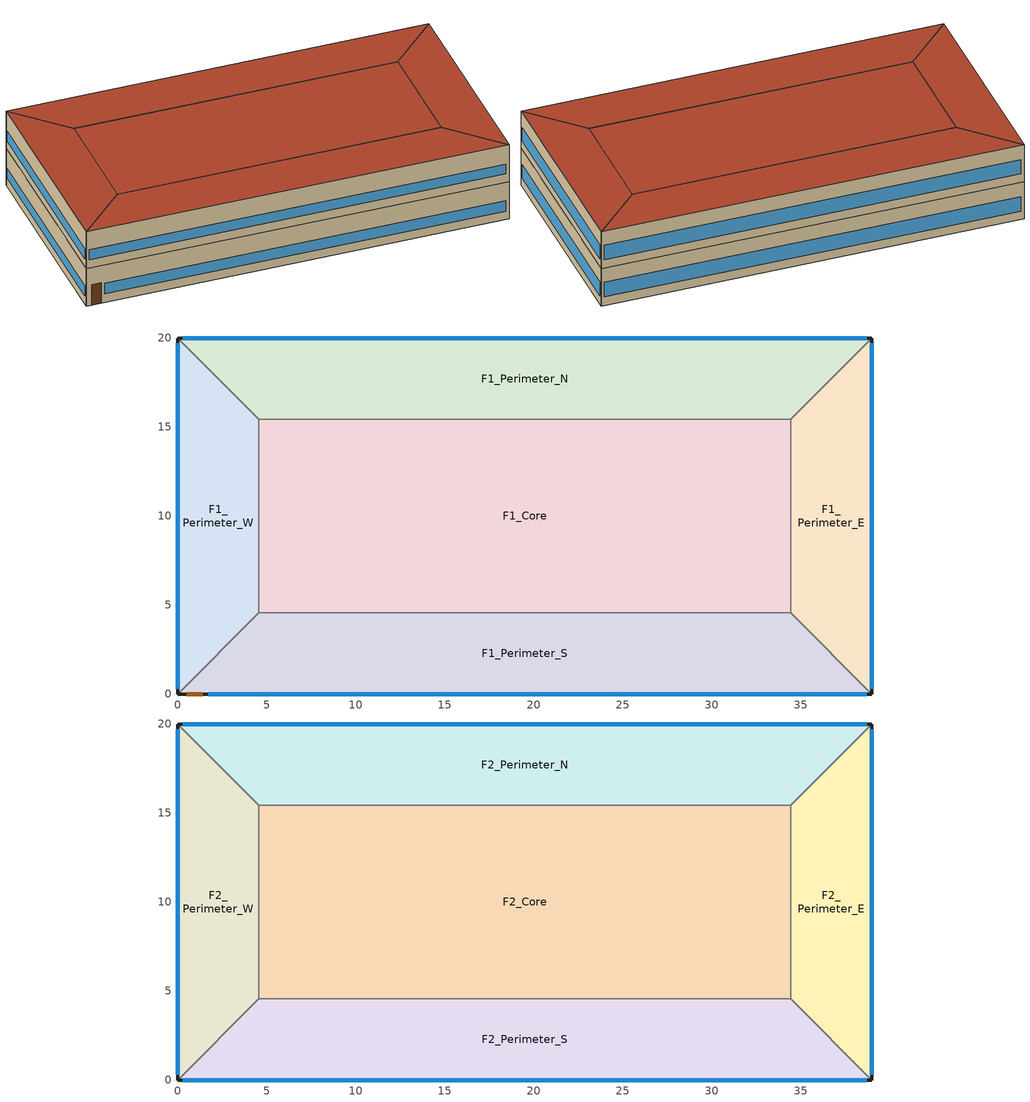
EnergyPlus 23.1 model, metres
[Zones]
F1_Perimeter_S
 floor ground (Slab): 4.57,4.57 34.43,4.57 39,0 0,0 z0
 wall outside (Exterior Wall): 0,0 39,0 z0:3.87
 wall to F1_Perimeter_E (Interior Wall): 39,0 34.43,4.57 z0:3.87
 wall to F1_Core (Interior Wall): 34.43,4.57 4.57,4.57 z0:3.87
 wall to F1_Perimeter_W (Interior Wall): 4.57,4.57 0,0 z0:3.87
 window (Window): 1.71,0 38.7,0 z0.9:1.96
 door (Exterior Door): 0.5,0 1.41,0 z0:2.13
F1_Perimeter_E
 floor ground (Slab): 34.43,4.57 34.43,15.43 39,20 39,0 z0
 wall outside (Exterior Wall): 39,0 39,20 z0:3.87
 wall to F1_Perimeter_N (Interior Wall): 39,20 34.43,15.43 z0:3.87
 wall to F1_Core (Interior Wall): 34.43,15.43 34.43,4.57 z0:3.87
 window (Window): 39,0.3 39,19.7 z0.9:2.34
F1_Perimeter_N
 floor ground (Slab): 34.43,15.43 4.57,15.43 0,20 39,20 z0
 wall outside (Exterior Wall): 39,20 0,20 z0:3.87
 wall to F1_Perimeter_W (Interior Wall): 0,20 4.57,15.43 z0:3.87
 wall to F1_Core (Interior Wall): 4.57,15.43 34.43,15.43 z0:3.87
 window (Window): 38.7,20 0.3,20 z0.9:2.39
F1_Perimeter_W
 floor ground (Slab): 4.57,15.43 4.57,4.57 0,0 0,20 z0
 wall outside (Exterior Wall): 0,20 0,0 z0:3.87
 wall to F1_Core (Interior Wall): 4.57,4.57 4.57,15.43 z0:3.87
 window (Window): 0,19.7 0,0.3 z0.9:1.94
F1_Core
 floor ground (Slab): 4.57,15.43 34.43,15.43 34.43,4.57 4.57,4.57 z0
F2_Perimeter_S
 floor to F1_Perimeter_S (Interior Floor): 4.57,4.57 34.43,4.57 39,0 0,0 z3.87
 wall outside (Exterior Wall): 0,0 39,0 z3.87:7.74
 wall to F2_Perimeter_E (Interior Wall): 39,0 34.43,4.57 z3.87:7.74
 wall to F2_Core (Interior Wall): 34.43,4.57 4.57,4.57 z3.87:7.74
 wall to F2_Perimeter_W (Interior Wall): 4.57,4.57 0,0 z3.87:7.74
 window (Window): 0.3,0 38.7,0 z4.77:5.79
 roof outside (Roof): 0,0 39,0 34.43,4.57 4.57,4.57 z7.74
F2_Perimeter_E
 floor to F1_Perimeter_E (Interior Floor): 34.43,4.57 34.43,15.43 39,20 39,0 z3.87
 wall outside (Exterior Wall): 39,0 39,20 z3.87:7.74
 wall to F2_Perimeter_N (Interior Wall): 39,20 34.43,15.43 z3.87:7.74
 wall to F2_Core (Interior Wall): 34.43,15.43 34.43,4.57 z3.87:7.74
 window (Window): 39,0.3 39,19.7 z4.77:6.21
 roof outside (Roof): 39,0 39,20 34.43,15.43 34.43,4.57 z7.74
F2_Perimeter_N
 floor to F1_Perimeter_N (Interior Floor): 34.43,15.43 4.57,15.43 0,20 39,20 z3.87
 wall outside (Exterior Wall): 39,20 0,20 z3.87:7.74
 wall to F2_Perimeter_W (Interior Wall): 0,20 4.57,15.43 z3.87:7.74
 wall to F2_Core (Interior Wall): 4.57,15.43 34.43,15.43 z3.87:7.74
 window (Window): 38.7,20 0.3,20 z4.77:6.26
 roof outside (Roof): 39,20 0,20 4.57,15.43 34.43,15.43 z7.74
F2_Perimeter_W
 floor to F1_Perimeter_W (Interior Floor): 4.57,15.43 4.57,4.57 0,0 0,20 z3.87
 wall outside (Exterior Wall): 0,20 0,0 z3.87:7.74
 wall to F2_Core (Interior Wall): 4.57,4.57 4.57,15.43 z3.87:7.74
 window (Window): 0,19.7 0,0.3 z4.77:5.81
 roof outside (Roof): 0,20 0,0 4.57,4.57 4.57,15.43 z7.74
F2_Core
 floor to F1_Core (Interior Floor): 4.57,15.43 34.43,15.43 34.43,4.57 4.57,4.57 z3.87
 roof outside (Roof): 4.57,4.57 34.43,4.57 34.43,15.43 4.57,15.43 z7.74
[Building]
V03-small-office-seattle: 270, Suburbs, 0.04, 0.4, FullExterior, 25, 6
[Site:Location]
Seattle WA: 47.47, -122.32, -8, 122
[Site:GroundTemperature:BuildingSurface]
11.2, 11.9, 13.2, 14.4, 15.5, 16.8, 17.8, 18.4, 16.5, 14.7, 13, 11.7
[SizingPeriod:DesignDay]
Seattle Seattle Tacoma Intl A Ann Htg 99.6% Condns DB: 12, 21, WinterDesignDay, -4.2, 0, DefaultMultipliers, , Wetbulb, -4.2, , , , , 99868, 4.3, 20, No, No, No, ASHRAEClearSky, , , , , 0
Seattle Seattle Tacoma Intl A Ann Clg .4% Condns DB=>MWB: 8, 21, SummerDesignDay, 29.4, 10.4, DefaultMultipliers, , Wetbulb, 18.3, , , , , 99868, 4.2, 350, No, No, No, ASHRAETau, , , 0.352, 2.561
[Material]
Carpet pad 12mm: MediumRough, 0.0127, 0.06, 288, 1380, 0.9, 0.6, 0.6
Concrete block 200mm: MediumRough, 0.2, 1.11, 800, 920, 0.9, 0.6, 0.6
Cast concrete 200mm: MediumRough, 0.2, 1.73, 2243, 837, 0.9, 0.6, 0.6
Gypsum board 13mm: MediumRough, 0.0127, 0.16, 800, 1090, 0.9, 0.6, 0.6
Metal deck 1.5mm: MediumRough, 0.0015, 45, 7680, 418, 0.9, 0.6, 0.6
Polyiso board 150mm: MediumRough, 0.15, 0.024, 30, 1470, 0.9, 0.6, 0.6
Roof membrane 10mm: MediumRough, 0.0095, 0.16, 1121, 1460, 0.9, 0.6, 0.6
Stucco 25mm: MediumRough, 0.025, 0.72, 1856, 840, 0.9, 0.6, 0.6
XPS board 50mm: MediumRough, 0.05, 0.029, 35, 1400, 0.9, 0.6, 0.6
Door panel: MediumSmooth, 0.045, 0.15, 600, 1630, 0.9, 0.6, 0.6
[Construction]
Exterior Wall: Stucco 25mm, XPS board 50mm, Concrete block 200mm, Gypsum board 13mm
Roof: Roof membrane 10mm, Polyiso board 150mm, Metal deck 1.5mm
Slab: Cast concrete 200mm, Carpet pad 12mm
Interior Floor: Cast concrete 200mm
Interior Wall: Gypsum board 13mm, Gypsum board 13mm
Window: Glazing
Exterior Door: Door panel
[WindowMaterial:SimpleGlazingSystem]
Glazing: 2.73, 0.36, 0.6
[Zone]
F1_Perimeter_S; F1_Perimeter_E; F1_Perimeter_N; F1_Perimeter_W; F1_Core; F2_Perimeter_S; F2_Perimeter_E; F2_Perimeter_N; F2_Perimeter_W; F2_Core: 0, 0, 0, 0, 1, 1, autocalculate, autocalculate, autocalculate, , , Yes
[People]
F1_Perimeter_S People: F1_Perimeter_S, Occupancy Schedule, People, 7.6151, , , 0.3, autocalculate, Activity Schedule
F1_Perimeter_E People: F1_Perimeter_E, Occupancy Schedule, People, 3.4128, , , 0.3, autocalculate, Activity Schedule
F1_Perimeter_N People: F1_Perimeter_N, Occupancy Schedule, People, 7.6151, , , 0.3, autocalculate, Activity Schedule
F1_Perimeter_W People: F1_Perimeter_W, Occupancy Schedule, People, 3.4128, , , 0.3, autocalculate, Activity Schedule
F1_Core People: F1_Core, Occupancy Schedule, People, 15.6943, , , 0.3, autocalculate, Activity Schedule
F2_Perimeter_S People: F2_Perimeter_S, Occupancy Schedule, People, 7.6151, , , 0.3, autocalculate, Activity Schedule
F2_Perimeter_E People: F2_Perimeter_E, Occupancy Schedule, People, 3.4128, , , 0.3, autocalculate, Activity Schedule
F2_Perimeter_N People: F2_Perimeter_N, Occupancy Schedule, People, 7.6151, , , 0.3, autocalculate, Activity Schedule
F2_Perimeter_W People: F2_Perimeter_W, Occupancy Schedule, People, 3.4128, , , 0.3, autocalculate, Activity Schedule
F2_Core People: F2_Core, Occupancy Schedule, People, 15.6943, , , 0.3, autocalculate, Activity Schedule
[Lights]
F1_Perimeter_S Lights: F1_Perimeter_S, Lighting Schedule, Watts/Area, , 10.18, , 0, 0.42, 0.18
F1_Perimeter_E Lights: F1_Perimeter_E, Lighting Schedule, Watts/Area, , 10.18, , 0, 0.42, 0.18
F1_Perimeter_N Lights: F1_Perimeter_N, Lighting Schedule, Watts/Area, , 10.18, , 0, 0.42, 0.18
F1_Perimeter_W Lights: F1_Perimeter_W, Lighting Schedule, Watts/Area, , 10.18, , 0, 0.42, 0.18
F1_Core Lights: F1_Core, Lighting Schedule, Watts/Area, , 10.18, , 0, 0.42, 0.18
F2_Perimeter_S Lights: F2_Perimeter_S, Lighting Schedule, Watts/Area, , 10.18, , 0, 0.42, 0.18
F2_Perimeter_E Lights: F2_Perimeter_E, Lighting Schedule, Watts/Area, , 10.18, , 0, 0.42, 0.18
F2_Perimeter_N Lights: F2_Perimeter_N, Lighting Schedule, Watts/Area, , 10.18, , 0, 0.42, 0.18
F2_Perimeter_W Lights: F2_Perimeter_W, Lighting Schedule, Watts/Area, , 10.18, , 0, 0.42, 0.18
F2_Core Lights: F2_Core, Lighting Schedule, Watts/Area, , 10.18, , 0, 0.42, 0.18
[ElectricEquipment]
F1_Perimeter_S Equipment: F1_Perimeter_S, Equipment Schedule, Watts/Area, , 9.39, , 0, 0.5, 0
F1_Perimeter_E Equipment: F1_Perimeter_E, Equipment Schedule, Watts/Area, , 9.39, , 0, 0.5, 0
F1_Perimeter_N Equipment: F1_Perimeter_N, Equipment Schedule, Watts/Area, , 9.39, , 0, 0.5, 0
F1_Perimeter_W Equipment: F1_Perimeter_W, Equipment Schedule, Watts/Area, , 9.39, , 0, 0.5, 0
F1_Core Equipment: F1_Core, Equipment Schedule, Watts/Area, , 9.39, , 0, 0.5, 0
F2_Perimeter_S Equipment: F2_Perimeter_S, Equipment Schedule, Watts/Area, , 9.39, , 0, 0.5, 0
F2_Perimeter_E Equipment: F2_Perimeter_E, Equipment Schedule, Watts/Area, , 9.39, , 0, 0.5, 0
F2_Perimeter_N Equipment: F2_Perimeter_N, Equipment Schedule, Watts/Area, , 9.39, , 0, 0.5, 0
F2_Perimeter_W Equipment: F2_Perimeter_W, Equipment Schedule, Watts/Area, , 9.39, , 0, 0.5, 0
F2_Core Equipment: F2_Core, Equipment Schedule, Watts/Area, , 9.39, , 0, 0.5, 0
[ZoneInfiltration:DesignFlowRate]
F1_Perimeter_S Infiltration: F1_Perimeter_S, Always On, AirChanges/Hour, , , , 0.23, 1, 0, 0, 0
F1_Perimeter_E Infiltration: F1_Perimeter_E, Always On, AirChanges/Hour, , , , 0.23, 1, 0, 0, 0
F1_Perimeter_N Infiltration: F1_Perimeter_N, Always On, AirChanges/Hour, , , , 0.23, 1, 0, 0, 0
F1_Perimeter_W Infiltration: F1_Perimeter_W, Always On, AirChanges/Hour, , , , 0.23, 1, 0, 0, 0
F1_Core Infiltration: F1_Core, Always On, AirChanges/Hour, , , , 0.23, 1, 0, 0, 0
F2_Perimeter_S Infiltration: F2_Perimeter_S, Always On, AirChanges/Hour, , , , 0.23, 1, 0, 0, 0
F2_Perimeter_E Infiltration: F2_Perimeter_E, Always On, AirChanges/Hour, , , , 0.23, 1, 0, 0, 0
F2_Perimeter_N Infiltration: F2_Perimeter_N, Always On, AirChanges/Hour, , , , 0.23, 1, 0, 0, 0
F2_Perimeter_W Infiltration: F2_Perimeter_W, Always On, AirChanges/Hour, , , , 0.23, 1, 0, 0, 0
F2_Core Infiltration: F2_Core, Always On, AirChanges/Hour, , , , 0.23, 1, 0, 0, 0
[HVACTemplate:Thermostat]
Thermostat: Heating Setpoint, , Cooling Setpoint
[HVACTemplate:Zone:Unitary]
F1_Perimeter_S: F1_Perimeter_S PSZ-HP, Thermostat, autosize, , , Flow/Person, 0.00236
F1_Perimeter_E: F1_Perimeter_E PSZ-HP, Thermostat, autosize, , , Flow/Person, 0.00236
F1_Perimeter_N: F1_Perimeter_N PSZ-HP, Thermostat, autosize, , , Flow/Person, 0.00236
F1_Perimeter_W: F1_Perimeter_W PSZ-HP, Thermostat, autosize, , , Flow/Person, 0.00236
F1_Core: F1_Core PSZ-HP, Thermostat, autosize, , , Flow/Person, 0.00236
F2_Perimeter_S: F2_Perimeter_S PSZ-HP, Thermostat, autosize, , , Flow/Person, 0.00236
F2_Perimeter_E: F2_Perimeter_E PSZ-HP, Thermostat, autosize, , , Flow/Person, 0.00236
F2_Perimeter_N: F2_Perimeter_N PSZ-HP, Thermostat, autosize, , , Flow/Person, 0.00236
F2_Perimeter_W: F2_Perimeter_W PSZ-HP, Thermostat, autosize, , , Flow/Person, 0.00236
F2_Core: F2_Core PSZ-HP, Thermostat, autosize, , , Flow/Person, 0.00236
[HVACTemplate:System:UnitaryHeatPump:AirToAir]
F1_Perimeter_S PSZ-HP: , F1_Perimeter_S, autosize, autosize, , , BlowThrough, 0.6, 500, 0.9, , SingleSpeedDX, , 12.8, autosize, autosize, 3.47, SingleSpeedDXHeatPump, , 45, autosize, 3.05, -8, , , , , Electric, , autosize, , , , autosize, autosize, , NoEconomizer
F1_Perimeter_E PSZ-HP: , F1_Perimeter_E, autosize, autosize, , , BlowThrough, 0.6, 500, 0.9, , SingleSpeedDX, , 12.8, autosize, autosize, 3.47, SingleSpeedDXHeatPump, , 45, autosize, 3.05, -8, , , , , Electric, , autosize, , , , autosize, autosize, , NoEconomizer
F1_Perimeter_N PSZ-HP: , F1_Perimeter_N, autosize, autosize, , , BlowThrough, 0.6, 500, 0.9, , SingleSpeedDX, , 12.8, autosize, autosize, 3.47, SingleSpeedDXHeatPump, , 45, autosize, 3.05, -8, , , , , Electric, , autosize, , , , autosize, autosize, , NoEconomizer
F1_Perimeter_W PSZ-HP: , F1_Perimeter_W, autosize, autosize, , , BlowThrough, 0.6, 500, 0.9, , SingleSpeedDX, , 12.8, autosize, autosize, 3.47, SingleSpeedDXHeatPump, , 45, autosize, 3.05, -8, , , , , Electric, , autosize, , , , autosize, autosize, , NoEconomizer
F1_Core PSZ-HP: , F1_Core, autosize, autosize, , , BlowThrough, 0.6, 500, 0.9, , SingleSpeedDX, , 12.8, autosize, autosize, 3.47, SingleSpeedDXHeatPump, , 45, autosize, 3.05, -8, , , , , Electric, , autosize, , , , autosize, autosize, , NoEconomizer
F2_Perimeter_S PSZ-HP: , F2_Perimeter_S, autosize, autosize, , , BlowThrough, 0.6, 500, 0.9, , SingleSpeedDX, , 12.8, autosize, autosize, 3.47, SingleSpeedDXHeatPump, , 45, autosize, 3.05, -8, , , , , Electric, , autosize, , , , autosize, autosize, , NoEconomizer
F2_Perimeter_E PSZ-HP: , F2_Perimeter_E, autosize, autosize, , , BlowThrough, 0.6, 500, 0.9, , SingleSpeedDX, , 12.8, autosize, autosize, 3.47, SingleSpeedDXHeatPump, , 45, autosize, 3.05, -8, , , , , Electric, , autosize, , , , autosize, autosize, , NoEconomizer
F2_Perimeter_N PSZ-HP: , F2_Perimeter_N, autosize, autosize, , , BlowThrough, 0.6, 500, 0.9, , SingleSpeedDX, , 12.8, autosize, autosize, 3.47, SingleSpeedDXHeatPump, , 45, autosize, 3.05, -8, , , , , Electric, , autosize, , , , autosize, autosize, , NoEconomizer
F2_Perimeter_W PSZ-HP: , F2_Perimeter_W, autosize, autosize, , , BlowThrough, 0.6, 500, 0.9, , SingleSpeedDX, , 12.8, autosize, autosize, 3.47, SingleSpeedDXHeatPump, , 45, autosize, 3.05, -8, , , , , Electric, , autosize, , , , autosize, autosize, , NoEconomizer
F2_Core PSZ-HP: , F2_Core, autosize, autosize, , , BlowThrough, 0.6, 500, 0.9, , SingleSpeedDX, , 12.8, autosize, autosize, 3.47, SingleSpeedDXHeatPump, , 45, autosize, 3.05, -8, , , , , Electric, , autosize, , , , autosize, autosize, , NoEconomizer
[Schedule:Compact]
Occupancy Schedule: Fraction, Through: 12/31, For: Weekdays SummerDesignDay WinterDesignDay, Until: 07:00, 0, Until: 18:00, 0.95, Until: 24:00, 0, For: Saturday, Until: 08:00, 0, Until: 12:00, 0.95, Until: 24:00, 0, For: Sunday Holidays AllOtherDays, Until: 24:00, 0
Lighting Schedule: Fraction, Through: 12/31, For: Weekdays SummerDesignDay WinterDesignDay, Until: 07:00, 0.05, Until: 18:00, 0.9, Until: 24:00, 0.05, For: Saturday, Until: 08:00, 0.05, Until: 12:00, 0.9, Until: 24:00, 0.05, For: Sunday Holidays AllOtherDays, Until: 24:00, 0.05
Equipment Schedule: Fraction, Through: 12/31, For: Weekdays SummerDesignDay WinterDesignDay, Until: 07:00, 0.3, Until: 18:00, 0.9, Until: 24:00, 0.3, For: Saturday, Until: 08:00, 0.3, Until: 12:00, 0.9, Until: 24:00, 0.3, For: Sunday Holidays AllOtherDays, Until: 24:00, 0.3
Activity Schedule: Any Number, Through: 12/31, For: AllDays, Until: 24:00, 120
Always On: Fraction, Through: 12/31, For: AllDays, Until: 24:00, 1
Heating Setpoint: Temperature, Through: 12/31, For: Weekdays, Until: 05:00, 15.6, Until: 18:00, 21, Until: 24:00, 15.6, For: Saturday, Until: 06:00, 15.6, Until: 12:00, 21, Until: 24:00, 15.6, For: SummerDesignDay WinterDesignDay, Until: 24:00, 21, For: Sunday Holidays AllOtherDays, Until: 24:00, 15.6
Cooling Setpoint: Temperature, Through: 12/31, For: Weekdays, Until: 05:00, 29.4, Until: 18:00, 24, Until: 24:00, 29.4, For: Saturday, Until: 06:00, 29.4, Until: 12:00, 24, Until: 24:00, 29.4, For: SummerDesignDay WinterDesignDay, Until: 24:00, 24, For: Sunday Holidays AllOtherDays, Until: 24:00, 29.4
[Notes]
source: assumed (half the monthly mean air temperature plus 9 C)
